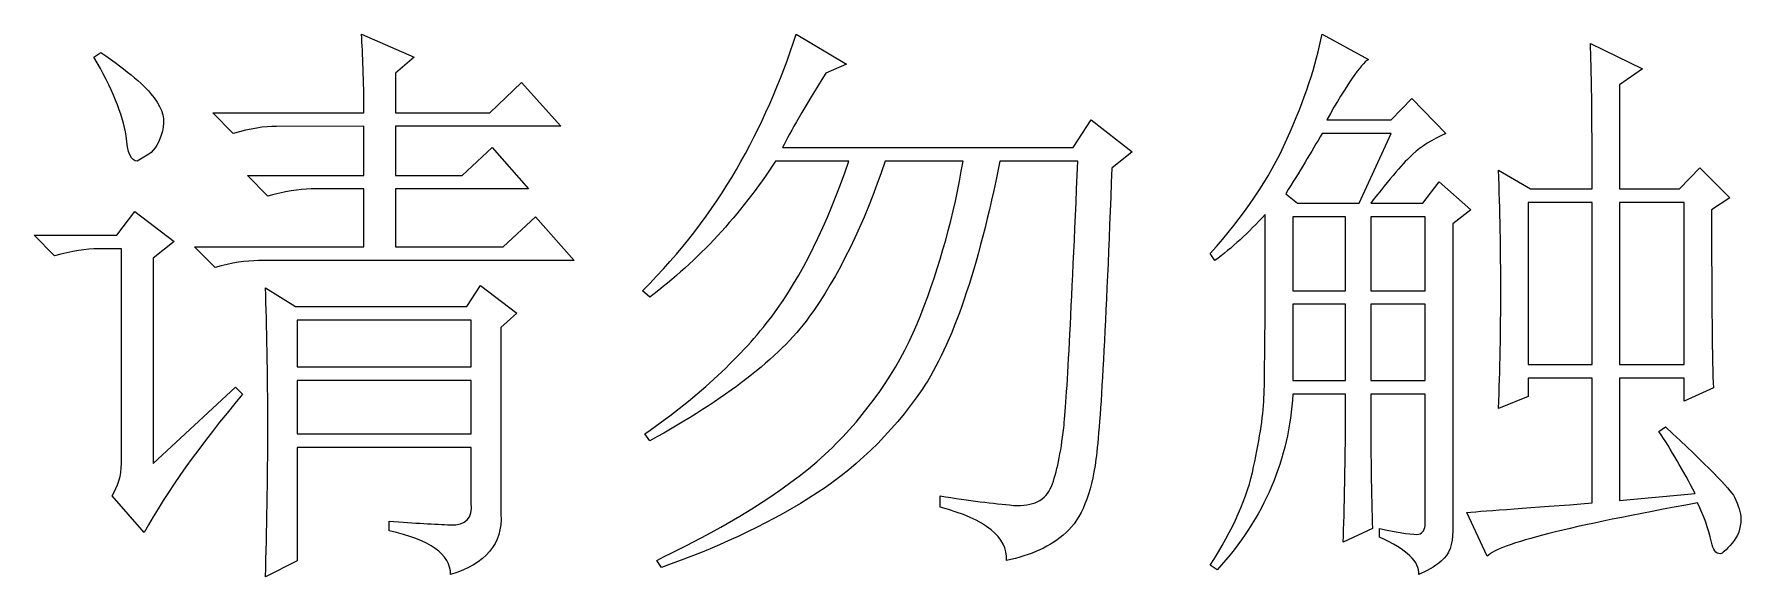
# Model space of a CAD drawing. Extents: x -45 to 645, y -160 to 467.
# Drawn here: x 366.25 to 371.33, y 114.78 to 116.4 of the extents above; entities that cross this region are included whole.
import ezdxf

# ---------------------------------------------------------------- set-up
doc = ezdxf.new("R2010")
doc.units = 0
doc.layers.add('layer 1', color=7, linetype='Continuous')

msp = doc.modelspace()

# ---------------------------------------------------------------- linework, layer by layer
at = {"layer": 'layer 1', "color": 7, "true_color": 0xffffff}
for points, knots in [([(366.7792, 116.1673), (366.7792, 116.1673), (366.8403, 116.1056), (366.8403, 116.1056), (366.8909, 116.1197), (366.9328, 116.1266), (366.9695, 116.1266), (366.9695, 116.1266), (367.2297, 116.1267), (367.2297, 116.1267), (367.2297, 116.1267), (367.2297, 115.9803), (367.2297, 115.9803), (367.2297, 115.9803), (366.8822, 115.9803), (366.8822, 115.9803), (366.8822, 115.9803), (366.9433, 115.9185), (366.9433, 115.9185), (366.9922, 115.9326), (367.0358, 115.9397), (367.0725, 115.9397), (367.0725, 115.9397), (367.2297, 115.9397), (367.2297, 115.9397), (367.2297, 115.9397), (367.2297, 115.7668), (367.2297, 115.7668), (367.2297, 115.7668), (366.725, 115.7668), (366.725, 115.7668), (366.725, 115.7668), (366.7862, 115.7051), (366.7862, 115.7051), (366.8351, 115.7192), (366.8787, 115.7262), (366.9154, 115.7262), (366.9154, 115.7262), (367.8566, 115.7263), (367.8566, 115.7263), (367.8566, 115.7263), (367.7413, 115.8568), (367.7413, 115.8568), (367.7413, 115.8568), (367.6453, 115.7668), (367.6453, 115.7668), (367.6453, 115.7668), (367.324, 115.7668), (367.324, 115.7668), (367.324, 115.7668), (367.324, 115.9397), (367.324, 115.9397), (367.324, 115.9397), (367.7204, 115.9397), (367.7204, 115.9397), (367.7204, 115.9397), (367.6121, 116.0632), (367.6121, 116.0632), (367.6121, 116.0632), (367.5231, 115.9803), (367.5231, 115.9803), (367.5231, 115.9803), (367.324, 115.9803), (367.324, 115.9803), (367.324, 115.9803), (367.324, 116.1267), (367.324, 116.1267), (367.324, 116.1267), (367.8164, 116.1267), (367.8164, 116.1267), (367.8164, 116.1267), (367.6994, 116.2572), (367.6994, 116.2572), (367.6994, 116.2572), (367.6051, 116.1673), (367.6051, 116.1673), (367.6051, 116.1673), (367.324, 116.1673), (367.324, 116.1673), (367.324, 116.1673), (367.324, 116.2854), (367.324, 116.2854), (367.324, 116.2854), (367.3798, 116.3331), (367.3798, 116.3331), (367.3798, 116.3331), (367.2227, 116.4018), (367.2227, 116.4018), (367.2262, 116.3419), (367.2297, 116.2642), (367.2297, 116.1672), (367.2297, 116.1672), (366.7792, 116.1673), (366.7792, 116.1673)], [0, 0, 0, 0, 0.032258, 0.032258, 0.032258, 0.064516, 0.064516, 0.064516, 0.096774, 0.096774, 0.096774, 0.129032, 0.129032, 0.129032, 0.16129, 0.16129, 0.16129, 0.193548, 0.193548, 0.193548, 0.225806, 0.225806, 0.225806, 0.258065, 0.258065, 0.258065, 0.290323, 0.290323, 0.290323, 0.322581, 0.322581, 0.322581, 0.354839, 0.354839, 0.354839, 0.387097, 0.387097, 0.387097, 0.419355, 0.419355, 0.419355, 0.451613, 0.451613, 0.451613, 0.483871, 0.483871, 0.483871, 0.516129, 0.516129, 0.516129, 0.548387, 0.548387, 0.548387, 0.580645, 0.580645, 0.580645, 0.612903, 0.612903, 0.612903, 0.645161, 0.645161, 0.645161, 0.677419, 0.677419, 0.677419, 0.709677, 0.709677, 0.709677, 0.741935, 0.741935, 0.741935, 0.774194, 0.774194, 0.774194, 0.806452, 0.806452, 0.806452, 0.83871, 0.83871, 0.83871, 0.870968, 0.870968, 0.870968, 0.903226, 0.903226, 0.903226, 0.935484, 0.935484, 0.935484, 0.967742, 0.967742, 0.967742, 1, 1, 1, 1]), ([(368.9477, 114.9907), (369.084, 114.9537), (369.1503, 114.9007), (369.1451, 114.8319), (369.2184, 114.8461), (369.2778, 114.8725), (369.3232, 114.9149), (369.3686, 114.9554), (369.3982, 115.0295), (369.4122, 115.1336), (369.4262, 115.2395), (369.4419, 115.5287), (369.4594, 116.0014), (369.4594, 116.0014), (369.5205, 116.0508), (369.5205, 116.0508), (369.5205, 116.0508), (369.3982, 116.146), (369.3982, 116.146), (369.3982, 116.146), (369.3441, 116.0632), (369.3441, 116.0632), (369.3441, 116.0632), (368.478, 116.0632), (368.478, 116.0632), (368.5007, 116.1108), (368.5426, 116.1831), (368.6072, 116.2854), (368.6072, 116.2854), (368.6683, 116.3119), (368.6683, 116.3119), (368.6683, 116.3119), (368.5182, 116.4018), (368.5182, 116.4018), (368.4728, 116.259), (368.4134, 116.1249), (368.3401, 115.9979), (368.2685, 115.8727), (368.1742, 115.7509), (368.0607, 115.6363), (368.0607, 115.6363), (368.0817, 115.6169), (368.0817, 115.6169), (368.2266, 115.7263), (368.3523, 115.8621), (368.4571, 116.0226), (368.4571, 116.0226), (368.6753, 116.0226), (368.6753, 116.0226), (368.6107, 115.8339), (368.5356, 115.6804), (368.4466, 115.5604), (368.3575, 115.4423), (368.2318, 115.3241), (368.0677, 115.2094), (368.0677, 115.2094), (368.0817, 115.1883), (368.0817, 115.1883), (368.3087, 115.3135), (368.4675, 115.4352), (368.5566, 115.5569), (368.6439, 115.6786), (368.7207, 115.8338), (368.7836, 116.0226), (368.7836, 116.0226), (369.0159, 116.0226), (369.0159, 116.0226), (368.9897, 115.8621), (368.946, 115.7086), (368.8901, 115.564), (368.8325, 115.4194), (368.7487, 115.2923), (368.6369, 115.1794), (368.5269, 115.0665), (368.3471, 114.9501), (368.1026, 114.8319), (368.1026, 114.8319), (368.1166, 114.8109), (368.1166, 114.8109), (368.2755, 114.8655), (368.4221, 114.9343), (368.5566, 115.0172), (368.6893, 115.1001), (368.8028, 115.2077), (368.8936, 115.3417), (368.9844, 115.474), (369.0612, 115.7015), (369.1258, 116.0226), (369.1258, 116.0226), (369.3581, 116.0226), (369.3581, 116.0226), (369.3389, 115.5675), (369.3249, 115.3029), (369.3162, 115.2271), (369.3075, 115.1513), (369.2952, 115.093), (369.2795, 115.0524), (369.2621, 115.0102), (369.2254, 114.9925), (369.166, 114.996), (369.1066, 115.0014), (369.035, 115.0101), (368.9477, 115.0242), (368.9477, 115.0242), (368.9477, 114.9907), (368.9477, 114.9907)], [0, 0, 0, 0, 0.028571, 0.028571, 0.028571, 0.057143, 0.057143, 0.057143, 0.085714, 0.085714, 0.085714, 0.114286, 0.114286, 0.114286, 0.142857, 0.142857, 0.142857, 0.171429, 0.171429, 0.171429, 0.2, 0.2, 0.2, 0.228571, 0.228571, 0.228571, 0.257143, 0.257143, 0.257143, 0.285714, 0.285714, 0.285714, 0.314286, 0.314286, 0.314286, 0.342857, 0.342857, 0.342857, 0.371429, 0.371429, 0.371429, 0.4, 0.4, 0.4, 0.428571, 0.428571, 0.428571, 0.457143, 0.457143, 0.457143, 0.485714, 0.485714, 0.485714, 0.514286, 0.514286, 0.514286, 0.542857, 0.542857, 0.542857, 0.571429, 0.571429, 0.571429, 0.6, 0.6, 0.6, 0.628571, 0.628571, 0.628571, 0.657143, 0.657143, 0.657143, 0.685714, 0.685714, 0.685714, 0.714286, 0.714286, 0.714286, 0.742857, 0.742857, 0.742857, 0.771429, 0.771429, 0.771429, 0.8, 0.8, 0.8, 0.828571, 0.828571, 0.828571, 0.857143, 0.857143, 0.857143, 0.885714, 0.885714, 0.885714, 0.914286, 0.914286, 0.914286, 0.942857, 0.942857, 0.942857, 0.971429, 0.971429, 0.971429, 1, 1, 1, 1]), ([(369.9817, 116.0879), (369.9293, 115.9714), (369.8524, 115.8568), (369.7529, 115.7474), (369.7529, 115.7474), (369.7669, 115.7263), (369.7669, 115.7263), (369.8175, 115.7634), (369.8664, 115.8091), (369.917, 115.8638), (369.9171, 115.5605), (369.9153, 115.3823), (369.9135, 115.3276), (369.9118, 115.2712), (369.9013, 115.1988), (369.8821, 115.1106), (369.8647, 115.0207), (369.821, 114.9237), (369.7529, 114.8178), (369.7529, 114.8178), (369.7739, 114.8038), (369.7739, 114.8038), (369.9153, 114.959), (369.9886, 115.1353), (369.9991, 115.3276), (369.9991, 115.3276), (370.1563, 115.3277), (370.1563, 115.3277), (370.1563, 115.1248), (370.1528, 114.9784), (370.1493, 114.8866), (370.1493, 114.8866), (370.2366, 114.9272), (370.2366, 114.9272), (370.2331, 115.0207), (370.2313, 115.153), (370.2313, 115.3276), (370.2313, 115.3276), (370.3938, 115.3277), (370.3938, 115.3277), (370.3938, 115.3277), (370.3938, 114.9413), (370.3938, 114.9413), (370.3938, 114.9237), (370.3868, 114.9131), (370.3745, 114.9096), (370.3606, 114.9078), (370.3221, 114.9131), (370.2575, 114.9272), (370.2575, 114.9272), (370.2576, 114.9008), (370.2576, 114.9008), (370.3396, 114.8637), (370.378, 114.8267), (370.3745, 114.7896), (370.3972, 114.7985), (370.4199, 114.8125), (370.4426, 114.8302), (370.4653, 114.8497), (370.4758, 114.8796), (370.4758, 114.9201), (370.4758, 114.9201), (370.4758, 115.8357), (370.4758, 115.8357), (370.4758, 115.8357), (370.53, 115.878), (370.53, 115.878), (370.53, 115.878), (370.4357, 115.9609), (370.4357, 115.9609), (370.4357, 115.9609), (370.3868, 115.8974), (370.3868, 115.8974), (370.3868, 115.8974), (370.2314, 115.8974), (370.2314, 115.8974), (370.289, 115.9714), (370.3309, 116.0208), (370.3571, 116.0437), (370.3816, 116.0667), (370.4147, 116.0861), (370.4549, 116.1055), (370.4549, 116.1055), (370.3536, 116.2095), (370.3536, 116.2095), (370.3536, 116.2095), (370.2925, 116.146), (370.2925, 116.146), (370.2925, 116.146), (370.1004, 116.146), (370.1004, 116.146), (370.1598, 116.2519), (370.2017, 116.3119), (370.2244, 116.326), (370.2244, 116.326), (370.0864, 116.4018), (370.0864, 116.4018), (370.069, 116.3102), (370.034, 116.206), (369.9817, 116.0879)], [0, 0, 0, 0, 0.030303, 0.030303, 0.030303, 0.060606, 0.060606, 0.060606, 0.090909, 0.090909, 0.090909, 0.121212, 0.121212, 0.121212, 0.151515, 0.151515, 0.151515, 0.181818, 0.181818, 0.181818, 0.212121, 0.212121, 0.212121, 0.242424, 0.242424, 0.242424, 0.272727, 0.272727, 0.272727, 0.30303, 0.30303, 0.30303, 0.333333, 0.333333, 0.333333, 0.363636, 0.363636, 0.363636, 0.393939, 0.393939, 0.393939, 0.424242, 0.424242, 0.424242, 0.454545, 0.454545, 0.454545, 0.484848, 0.484848, 0.484848, 0.515152, 0.515152, 0.515152, 0.545455, 0.545455, 0.545455, 0.575758, 0.575758, 0.575758, 0.606061, 0.606061, 0.606061, 0.636364, 0.636364, 0.636364, 0.666667, 0.666667, 0.666667, 0.69697, 0.69697, 0.69697, 0.727273, 0.727273, 0.727273, 0.757576, 0.757576, 0.757576, 0.787879, 0.787879, 0.787879, 0.818182, 0.818182, 0.818182, 0.848485, 0.848485, 0.848485, 0.878788, 0.878788, 0.878788, 0.909091, 0.909091, 0.909091, 0.939394, 0.939394, 0.939394, 0.969697, 0.969697, 0.969697, 1, 1, 1, 1]), ([(370.7011, 115.3205), (370.7011, 115.3205), (370.7011, 115.3753), (370.7011, 115.3753), (370.7011, 115.3753), (370.8914, 115.3753), (370.8914, 115.3753), (370.8914, 115.3753), (370.8914, 115.003), (370.8914, 115.003), (370.7063, 114.989), (370.5806, 114.9801), (370.5177, 114.9748), (370.5177, 114.9748), (370.5789, 114.8443), (370.5789, 114.8443), (370.6155, 114.8814), (370.8233, 114.9343), (371.2057, 115.003), (371.225, 114.966), (371.2371, 114.9272), (371.2476, 114.8866), (371.2512, 114.8637), (371.2598, 114.8514), (371.2738, 114.8514), (371.2791, 114.8514), (371.2895, 114.8619), (371.3087, 114.8831), (371.3262, 114.9025), (371.3349, 114.9272), (371.3349, 114.9554), (371.3349, 114.9731), (371.3279, 114.996), (371.3157, 115.0207), (371.3018, 115.0454), (371.2337, 115.1159), (371.1097, 115.2306), (371.1097, 115.2306), (371.0905, 115.2166), (371.0905, 115.2166), (371.1271, 115.1618), (371.1621, 115.1001), (371.1987, 115.0313), (371.1987, 115.0313), (370.9735, 115.0102), (370.9735, 115.0102), (370.9735, 115.0102), (370.9735, 115.3753), (370.9735, 115.3753), (370.9735, 115.3753), (371.1656, 115.3753), (371.1656, 115.3753), (371.1656, 115.3753), (371.1656, 115.3065), (371.1656, 115.3065), (371.1656, 115.3065), (371.2529, 115.347), (371.2529, 115.347), (371.2494, 115.4212), (371.2476, 115.5975), (371.2476, 115.8779), (371.2476, 115.8779), (371.3018, 115.9133), (371.3018, 115.9133), (371.3018, 115.9133), (371.2127, 116.0032), (371.2127, 116.0032), (371.2127, 116.0032), (371.1516, 115.9397), (371.1516, 115.9397), (371.1516, 115.9397), (370.9735, 115.9397), (370.9735, 115.9397), (370.9735, 115.9397), (370.9735, 116.2501), (370.9735, 116.2501), (370.9735, 116.2501), (371.0416, 116.2978), (371.0416, 116.2978), (371.0416, 116.2978), (370.8862, 116.3737), (370.8862, 116.3737), (370.8897, 116.3048), (370.8914, 116.1602), (370.8914, 115.9397), (370.8914, 115.9397), (370.7081, 115.9397), (370.7081, 115.9397), (370.7081, 115.9397), (370.612, 115.9961), (370.612, 115.9961), (370.6173, 115.8762), (370.619, 115.7562), (370.619, 115.6363), (370.619, 115.5182), (370.6173, 115.3999), (370.612, 115.2853), (370.612, 115.2853), (370.7011, 115.3205), (370.7011, 115.3205)], [0, 0, 0, 0, 0.030303, 0.030303, 0.030303, 0.060606, 0.060606, 0.060606, 0.090909, 0.090909, 0.090909, 0.121212, 0.121212, 0.121212, 0.151515, 0.151515, 0.151515, 0.181818, 0.181818, 0.181818, 0.212121, 0.212121, 0.212121, 0.242424, 0.242424, 0.242424, 0.272727, 0.272727, 0.272727, 0.30303, 0.30303, 0.30303, 0.333333, 0.333333, 0.333333, 0.363636, 0.363636, 0.363636, 0.393939, 0.393939, 0.393939, 0.424242, 0.424242, 0.424242, 0.454545, 0.454545, 0.454545, 0.484848, 0.484848, 0.484848, 0.515152, 0.515152, 0.515152, 0.545455, 0.545455, 0.545455, 0.575758, 0.575758, 0.575758, 0.606061, 0.606061, 0.606061, 0.636364, 0.636364, 0.636364, 0.666667, 0.666667, 0.666667, 0.69697, 0.69697, 0.69697, 0.727273, 0.727273, 0.727273, 0.757576, 0.757576, 0.757576, 0.787879, 0.787879, 0.787879, 0.818182, 0.818182, 0.818182, 0.848485, 0.848485, 0.848485, 0.878788, 0.878788, 0.878788, 0.909091, 0.909091, 0.909091, 0.939394, 0.939394, 0.939394, 0.969697, 0.969697, 0.969697, 1, 1, 1, 1]), ([(366.5208, 116.0984), (366.5242, 116.0473), (366.5364, 116.0226), (366.5539, 116.0226), (366.5539, 116.0226), (366.5889, 116.0438), (366.5889, 116.0438), (366.6063, 116.0562), (366.6203, 116.079), (366.629, 116.1125), (366.6377, 116.1444), (366.6307, 116.1778), (366.6045, 116.2113), (366.5801, 116.2467), (366.526, 116.2907), (366.4456, 116.3471), (366.4456, 116.3471), (366.4247, 116.3331), (366.4247, 116.3331), (366.4788, 116.2413), (366.5102, 116.1619), (366.5208, 116.0984)], [0, 0, 0, 0, 0.142857, 0.142857, 0.142857, 0.285714, 0.285714, 0.285714, 0.428571, 0.428571, 0.428571, 0.571429, 0.571429, 0.571429, 0.714286, 0.714286, 0.714286, 0.857143, 0.857143, 0.857143, 1, 1, 1, 1]), ([(370.2925, 116.1056), (370.2925, 116.1056), (370.1965, 115.8974), (370.1965, 115.8974), (370.1965, 115.8974), (370.0131, 115.8974), (370.0131, 115.8974), (370.0131, 115.8974), (369.9782, 115.9256), (369.9782, 115.9256), (370.0183, 115.9909), (370.055, 116.0508), (370.0864, 116.1055), (370.0864, 116.1055), (370.2925, 116.1056), (370.2925, 116.1056)], [0, 0, 0, 0, 0.2, 0.2, 0.2, 0.4, 0.4, 0.4, 0.6, 0.6, 0.6, 0.8, 0.8, 0.8, 1, 1, 1, 1]), ([(366.3077, 115.7404), (366.3583, 115.7545), (366.402, 115.7615), (366.4387, 115.7615), (366.4387, 115.7615), (366.5068, 115.7616), (366.5068, 115.7616), (366.5068, 115.7616), (366.5068, 115.1213), (366.5068, 115.1213), (366.5068, 115.0842), (366.4963, 115.0524), (366.4788, 115.0242), (366.4788, 115.0242), (366.5749, 114.9149), (366.5749, 114.9149), (366.643, 115.0384), (366.7407, 115.1759), (366.8682, 115.3276), (366.8682, 115.3276), (366.8473, 115.3488), (366.8473, 115.3488), (366.8473, 115.3488), (366.6011, 115.1213), (366.6011, 115.1213), (366.6011, 115.1213), (366.6011, 115.7333), (366.6011, 115.7333), (366.6011, 115.7333), (366.6639, 115.7827), (366.6639, 115.7827), (366.6639, 115.7827), (366.547, 115.8727), (366.547, 115.8727), (366.547, 115.8727), (366.4928, 115.8022), (366.4928, 115.8022), (366.4928, 115.8022), (366.2466, 115.8022), (366.2466, 115.8022), (366.2466, 115.8022), (366.3077, 115.7404), (366.3077, 115.7404)], [0, 0, 0, 0, 0.071429, 0.071429, 0.071429, 0.142857, 0.142857, 0.142857, 0.214286, 0.214286, 0.214286, 0.285714, 0.285714, 0.285714, 0.357143, 0.357143, 0.357143, 0.428571, 0.428571, 0.428571, 0.5, 0.5, 0.5, 0.571429, 0.571429, 0.571429, 0.642857, 0.642857, 0.642857, 0.714286, 0.714286, 0.714286, 0.785714, 0.785714, 0.785714, 0.857143, 0.857143, 0.857143, 0.928571, 0.928571, 0.928571, 1, 1, 1, 1]), ([(370.8914, 115.8992), (370.8914, 115.8992), (370.8914, 115.4158), (370.8914, 115.4158), (370.8914, 115.4158), (370.7011, 115.4158), (370.7011, 115.4158), (370.7011, 115.4158), (370.7011, 115.8992), (370.7011, 115.8992), (370.7011, 115.8992), (370.8914, 115.8992), (370.8914, 115.8992)], [0, 0, 0, 0, 0.25, 0.25, 0.25, 0.5, 0.5, 0.5, 0.75, 0.75, 0.75, 1, 1, 1, 1]), ([(371.1656, 115.8992), (371.1656, 115.8992), (371.1656, 115.4158), (371.1656, 115.4158), (371.1656, 115.4158), (370.9735, 115.4158), (370.9735, 115.4158), (370.9735, 115.4158), (370.9735, 115.8992), (370.9735, 115.8992), (370.9735, 115.8992), (371.1656, 115.8992), (371.1656, 115.8992)], [0, 0, 0, 0, 0.25, 0.25, 0.25, 0.5, 0.5, 0.5, 0.75, 0.75, 0.75, 1, 1, 1, 1]), ([(370.1563, 115.8568), (370.1563, 115.8568), (370.1563, 115.6364), (370.1563, 115.6364), (370.1563, 115.6364), (369.9991, 115.6364), (369.9991, 115.6364), (369.9991, 115.6364), (369.9991, 115.8568), (369.9991, 115.8568), (369.9991, 115.8568), (370.1563, 115.8568), (370.1563, 115.8568)], [0, 0, 0, 0, 0.25, 0.25, 0.25, 0.5, 0.5, 0.5, 0.75, 0.75, 0.75, 1, 1, 1, 1]), ([(370.3938, 115.8568), (370.3938, 115.8568), (370.3938, 115.6364), (370.3938, 115.6364), (370.3938, 115.6364), (370.2314, 115.6364), (370.2314, 115.6364), (370.2314, 115.6364), (370.2314, 115.8568), (370.2314, 115.8568), (370.2314, 115.8568), (370.3938, 115.8568), (370.3938, 115.8568)], [0, 0, 0, 0, 0.25, 0.25, 0.25, 0.5, 0.5, 0.5, 0.75, 0.75, 0.75, 1, 1, 1, 1]), ([(366.9433, 115.2307), (366.9433, 115.0701), (366.9398, 114.9201), (366.9363, 114.7826), (366.9363, 114.7826), (367.0306, 114.8302), (367.0306, 114.8302), (367.0306, 114.8302), (367.0306, 115.1689), (367.0306, 115.1689), (367.0306, 115.1689), (367.5493, 115.1689), (367.5493, 115.1689), (367.5493, 115.1689), (367.5493, 115.003), (367.5493, 115.003), (367.5545, 114.9572), (367.5335, 114.936), (367.4881, 114.9378), (367.4427, 114.9395), (367.3816, 114.9431), (367.3048, 114.9484), (367.3048, 114.9484), (367.3048, 114.9202), (367.3048, 114.9202), (367.427, 114.8937), (367.4881, 114.8496), (367.4881, 114.7896), (367.5929, 114.8214), (367.6435, 114.8813), (367.6383, 114.9695), (367.6383, 114.9695), (367.6383, 115.5269), (367.6383, 115.5269), (367.6383, 115.5269), (367.6854, 115.5693), (367.6854, 115.5693), (367.6854, 115.5693), (367.5772, 115.6522), (367.5772, 115.6522), (367.5772, 115.6522), (367.537, 115.5887), (367.537, 115.5887), (367.537, 115.5887), (367.0254, 115.5887), (367.0254, 115.5887), (367.0254, 115.5887), (366.9363, 115.6452), (366.9363, 115.6452), (366.9398, 115.5305), (366.9433, 115.3911), (366.9433, 115.2307)], [0, 0, 0, 0, 0.058824, 0.058824, 0.058824, 0.117647, 0.117647, 0.117647, 0.176471, 0.176471, 0.176471, 0.235294, 0.235294, 0.235294, 0.294118, 0.294118, 0.294118, 0.352941, 0.352941, 0.352941, 0.411765, 0.411765, 0.411765, 0.470588, 0.470588, 0.470588, 0.529412, 0.529412, 0.529412, 0.588235, 0.588235, 0.588235, 0.647059, 0.647059, 0.647059, 0.705882, 0.705882, 0.705882, 0.764706, 0.764706, 0.764706, 0.823529, 0.823529, 0.823529, 0.882353, 0.882353, 0.882353, 0.941176, 0.941176, 0.941176, 1, 1, 1, 1]), ([(370.1563, 115.5958), (370.1563, 115.5958), (370.1563, 115.3682), (370.1563, 115.3682), (370.1563, 115.3682), (369.9991, 115.3682), (369.9991, 115.3682), (369.9991, 115.3682), (369.9991, 115.5958), (369.9991, 115.5958), (369.9991, 115.5958), (370.1563, 115.5958), (370.1563, 115.5958)], [0, 0, 0, 0, 0.25, 0.25, 0.25, 0.5, 0.5, 0.5, 0.75, 0.75, 0.75, 1, 1, 1, 1]), ([(370.3938, 115.5958), (370.3938, 115.5958), (370.3938, 115.3682), (370.3938, 115.3682), (370.3938, 115.3682), (370.2314, 115.3682), (370.2314, 115.3682), (370.2314, 115.3682), (370.2314, 115.5958), (370.2314, 115.5958), (370.2314, 115.5958), (370.3938, 115.5958), (370.3938, 115.5958)], [0, 0, 0, 0, 0.25, 0.25, 0.25, 0.5, 0.5, 0.5, 0.75, 0.75, 0.75, 1, 1, 1, 1]), ([(367.5493, 115.5482), (367.5493, 115.5482), (367.5493, 115.4088), (367.5493, 115.4088), (367.5493, 115.4088), (367.0306, 115.4088), (367.0306, 115.4088), (367.0306, 115.4088), (367.0306, 115.5482), (367.0306, 115.5482), (367.0306, 115.5482), (367.5493, 115.5482), (367.5493, 115.5482)], [0, 0, 0, 0, 0.25, 0.25, 0.25, 0.5, 0.5, 0.5, 0.75, 0.75, 0.75, 1, 1, 1, 1]), ([(367.5493, 115.3682), (367.5493, 115.3682), (367.5493, 115.2094), (367.5493, 115.2094), (367.5493, 115.2094), (367.0306, 115.2094), (367.0306, 115.2094), (367.0306, 115.2094), (367.0306, 115.3682), (367.0306, 115.3682), (367.0306, 115.3682), (367.5493, 115.3682), (367.5493, 115.3682)], [0, 0, 0, 0, 0.25, 0.25, 0.25, 0.5, 0.5, 0.5, 0.75, 0.75, 0.75, 1, 1, 1, 1])]:
    msp.add_open_spline(points, degree=3, knots=knots, dxfattribs=at)

doc.saveas('drawing.dxf')
